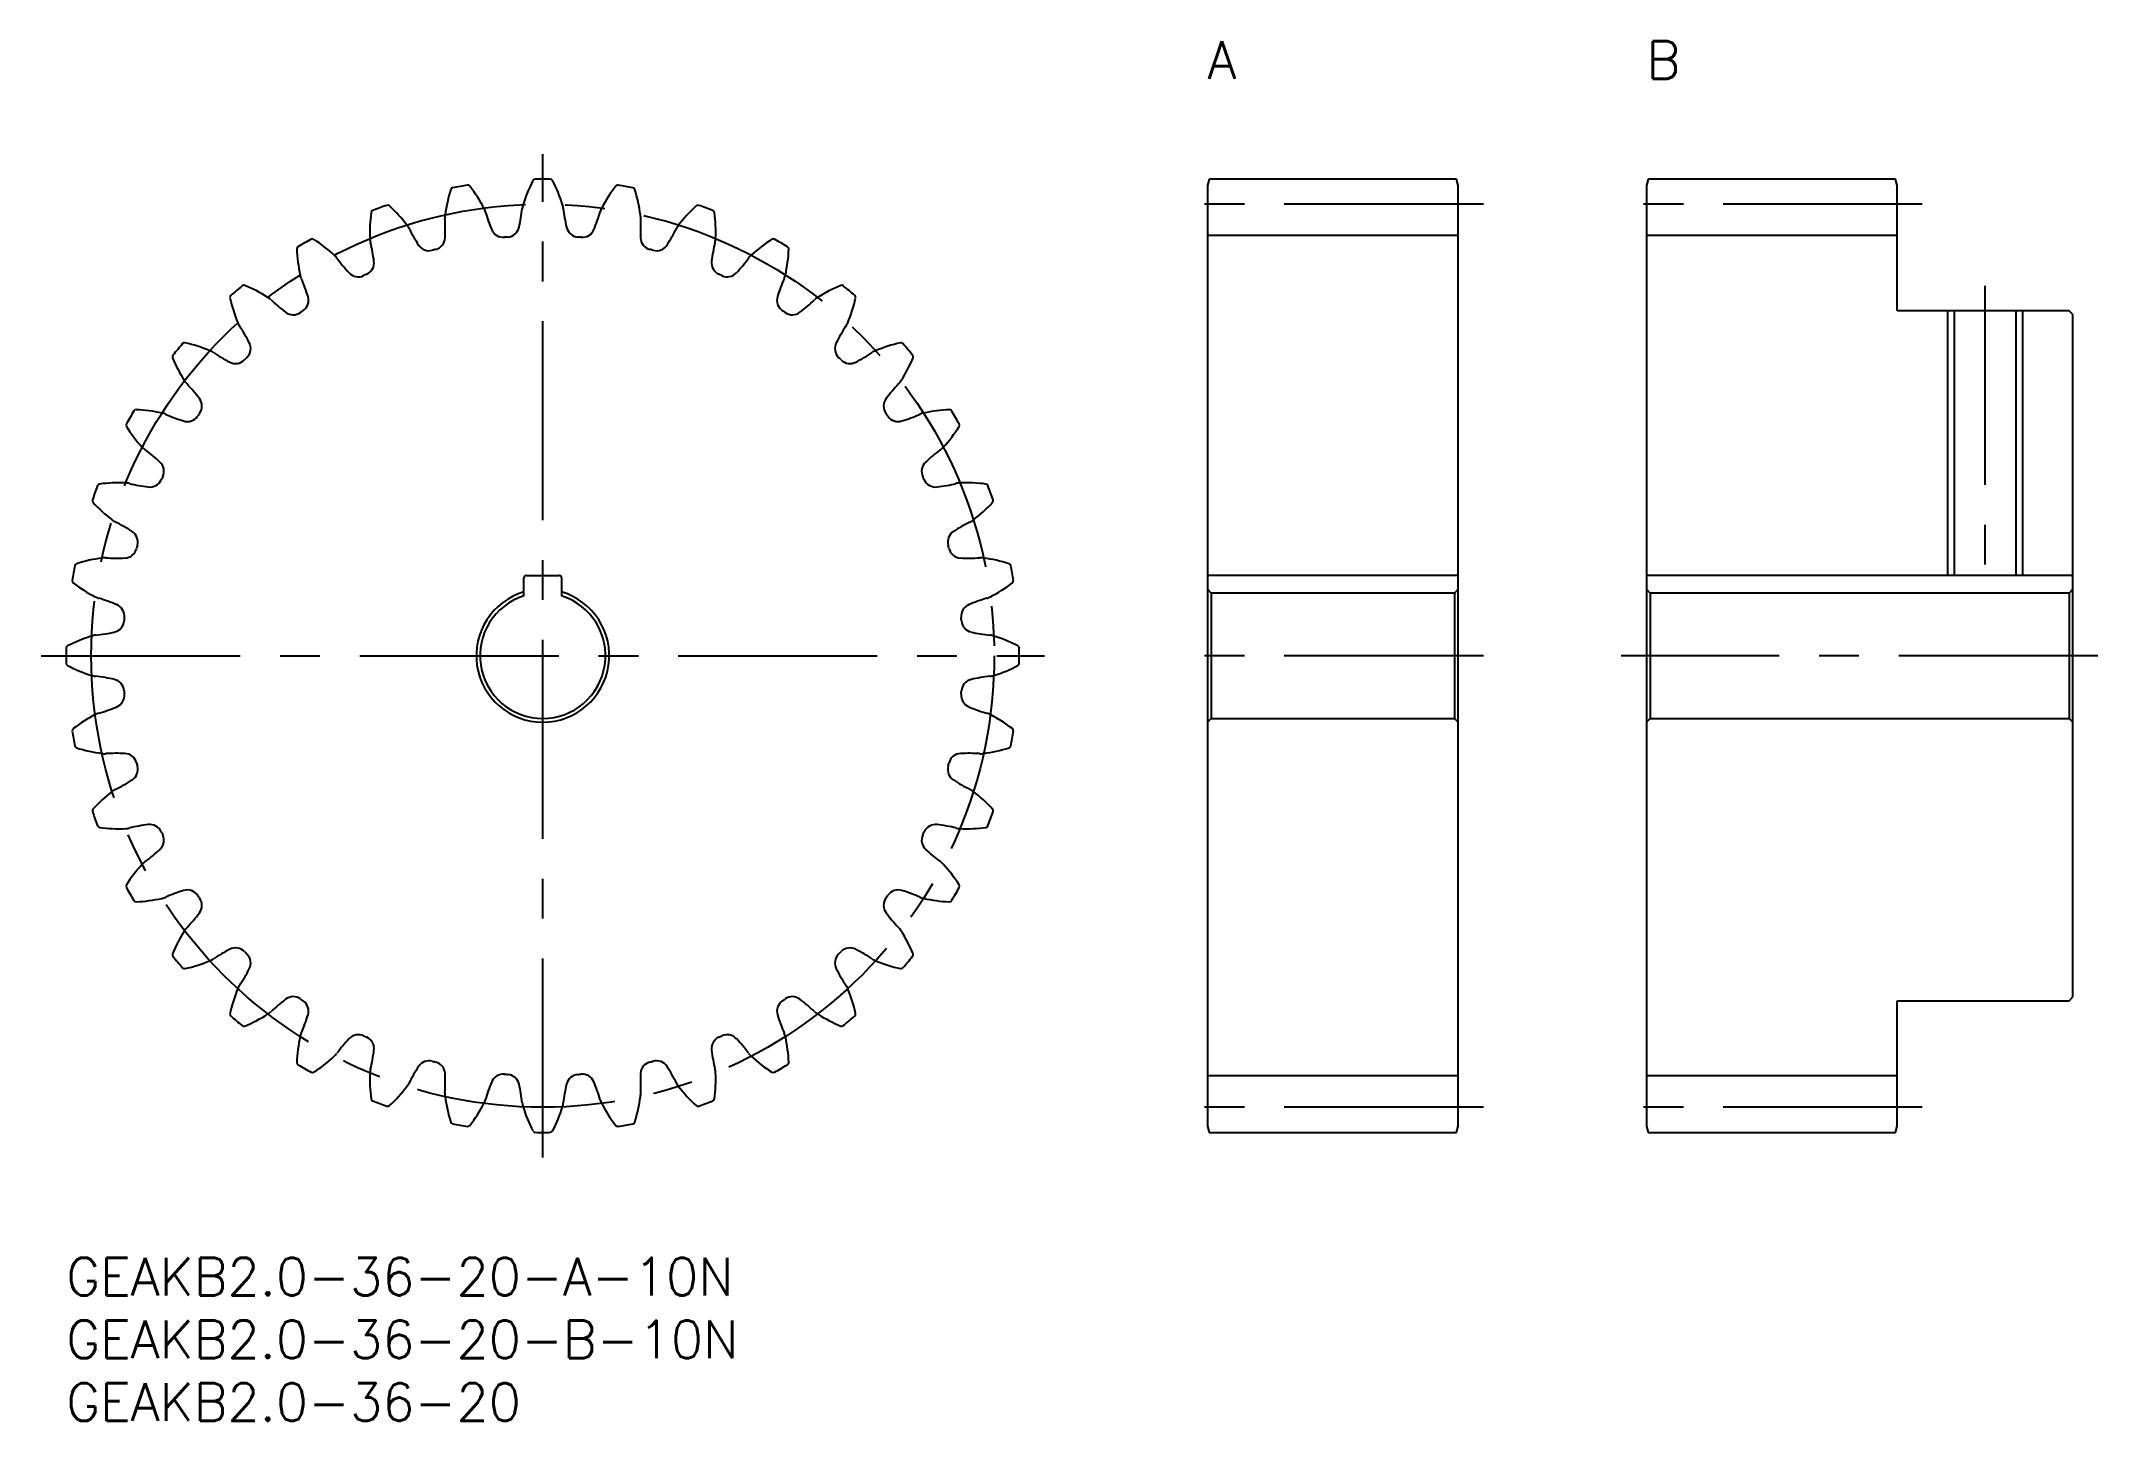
# Model space of a CAD drawing. Extents: x -2 to 162, y -13 to 97.
import ezdxf

# ---------------------------------------------------------------- set-up
doc = ezdxf.new("R2010")
doc.units = 0
doc.header["$LTSCALE"] = 0.5
doc.linetypes.add('CENTER', pattern=[50.8, 31.75, -6.35, 6.35, -6.35])
for name, color, linetype in [('MSM_CENTER', 1, 'CENTER'), ('MSM_CONTINUOUS', 7, 'CONTINUOUS'), ('MSM_NARROW', 5, 'CONTINUOUS'), ('MSM_PART_NUMBER', 7, 'CONTINUOUS')]:
    doc.layers.add(name, color=color, linetype=linetype)
doc.styles.get("Standard").update_dxf_attribs({"font": 'txt.shx', "height": 1, "bigfont": 'bigfont.shx'})

# ---------------------------------------------------------------- blocks, each defined once
blk = doc.blocks.new('*U3')
at = {"layer": 'MSM_PART_NUMBER'}
blk.add_text('GEAKB2.0-36-20-B-10N', height=3, dxfattribs=at).set_placement((0, -8))
blk = doc.blocks.new('*U4')
at = {"layer": 'MSM_PART_NUMBER'}
blk.add_text('GEAKB2.0-36-20-A-10N', height=3, dxfattribs=at).set_placement((0, -3))
blk = doc.blocks.new('*U5')
at = {"layer": 'MSM_PART_NUMBER'}
blk.add_text('GEAKB2.0-36-20', height=3, dxfattribs=at).set_placement((0, -13))
blk = doc.blocks.new('*U6')
at = {"layer": 'MSM_PART_NUMBER'}
blk.add_text('A', height=3, dxfattribs=at).set_placement((91, 94))
blk = doc.blocks.new('*U7')
at = {"layer": 'MSM_PART_NUMBER'}
blk.add_text('B', height=3, dxfattribs=at).set_placement((126, 94))

msp = doc.modelspace()

# ---------------------------------------------------------------- linework, layer by layer
at = {"layer": 'MSM_CENTER'}
for p, q in [((38, 8), (38, 88)), ((113, 84), (89, 84)), ((148, 84), (124, 84)), ((153, 77.5), (153, 52.4)), ((-2, 48), (78, 48)), ((113, 48), (89, 48)), ((162, 48), (124, 48)), ((113, 12), (89, 12)), ((148, 12), (124, 12))]:
    msp.add_line(p, q, dxfattribs=at)
msp.add_circle((38, 48), 36, dxfattribs=at)
at = {"layer": 'MSM_CONTINUOUS'}
for p, q in [((91.13, 86), (91, 85.5)), ((91, 85.5), (91, 10.5)), ((110.87, 86), (91.13, 86)), ((111, 85.5), (110.87, 86)), ((111, 10.5), (111, 85.5)), ((126.13, 86), (126, 85.5)), ((126, 85.5), (126, 10.5)), ((145.87, 86), (126.13, 86)), ((146, 85.5), (145.87, 86)), ((146, 75.5), (146, 85.5)), ((111, 81.5), (91, 81.5)), ((146, 81.5), (126, 81.5)), ((159.7, 75.5), (146, 75.5)), ((150.54, 75.5), (150.54, 54.4)), ((155.46, 75.5), (155.46, 54.4)), ((160, 75.2), (159.7, 75.5)), ((160, 20.8), (160, 75.2)), ((36.5, 52.77), (36.5, 54.2)), ((36.7, 54.4), (39.3, 54.4)), ((39.5, 54.2), (39.5, 52.77)), ((111, 54.4), (91, 54.4)), ((160, 54.4), (126, 54.4)), ((91, 53.3), (91.3, 53)), ((91.3, 53), (91.3, 43)), ((110.7, 53), (91.3, 53)), ((110.7, 53), (111, 53.3)), ((110.7, 53), (110.7, 43)), ((126, 53.3), (126.3, 53)), ((126.3, 53), (126.3, 43)), ((159.7, 53), (126.3, 53)), ((159.7, 53), (160, 53.3)), ((159.7, 53), (159.7, 43)), ((91.3, 43), (91, 42.7)), ((91.3, 43), (110.7, 43)), ((111, 42.7), (110.7, 43)), ((126.3, 43), (126, 42.7)), ((126.3, 43), (159.7, 43)), ((160, 42.7), (159.7, 43)), ((146, 10.5), (146, 20.5)), ((146, 20.5), (159.7, 20.5)), ((159.7, 20.5), (160, 20.8)), ((111, 14.5), (91, 14.5)), ((146, 14.5), (126, 14.5)), ((91, 10.5), (91.13, 10)), ((91.13, 10), (110.87, 10)), ((110.87, 10), (111, 10.5)), ((126, 10.5), (126.13, 10)), ((126.13, 10), (145.87, 10)), ((145.87, 10), (146, 10.5))]:
    msp.add_line(p, q, dxfattribs=at)
for centre, radius, start, end in [((30.85, 85.12), 0.2, 100.9064, 162.5582), ((38, 48), 38, 99.0936, 100.9064), ((32.03, 85.32), 0.2, 37.4418, 99.0936), ((22.66, 78.15), 12, 27.5, 37.4418), ((47.87, 80.36), 12, 152.5582, 162.5), ((37.4, 85.8), 0.2, 90.9064, 152.5582), ((38, 48), 38, 89.0936, 90.9064), ((38.6, 85.8), 0.2, 27.4418, 89.0936), ((28.13, 80.36), 12, 17.5, 27.4418), ((53.34, 78.15), 12, 142.5582, 152.5), ((43.97, 85.32), 0.2, 80.9064, 142.5582), ((38, 48), 38, 79.0936, 80.9064), ((45.15, 85.12), 0.2, 17.4418, 79.0936), ((38, 48), 38, 109.0936, 110.9064), ((25.64, 83.72), 0.2, 47.4418, 109.0936), ((17.65, 75.03), 12, 37.5, 47.4418), ((42.11, 81.58), 12, 162.5582, 172.5), ((31.84, 82.93), 1.65, 16.5682, 27.5), ((22.06, 85.31), 14.4, 347.3642, 353.4078), ((38, 83.47), 1.65, 162.5, 173.4318), ((38, 83.47), 1.65, 6.5682, 17.5), ((53.94, 85.31), 14.4, 186.5922, 192.6358), ((44.16, 82.93), 1.65, 152.5, 163.4318), ((33.89, 81.58), 12, 7.5, 17.4418), ((58.35, 75.03), 12, 132.5582, 142.5), ((50.36, 83.72), 0.2, 70.9064, 132.5582), ((38, 48), 38, 69.0936, 70.9064), ((36.21, 81.78), 12, 172.5582, 182.5), ((24.51, 83.31), 0.2, 110.9064, 172.5582), ((25.87, 81.33), 1.65, 26.5682, 37.5), ((40.22, 88.51), 14.4, 206.5922, 212.6358), ((31.84, 82.93), 1.65, 172.5, 183.4318), ((15.82, 81.98), 14.4, 357.3642, 3.4078), ((47.22, 87.51), 14.4, 196.5922, 202.6358), ((35.13, 82.38), 1, 274.7636, 347.3642), ((40.87, 82.38), 1, 192.6358, 265.2364), ((28.78, 87.51), 14.4, 337.3642, 343.4078), ((60.18, 81.98), 14.4, 176.5922, 182.6358), ((44.16, 82.93), 1.65, 356.5682, 7.5), ((35.78, 88.51), 14.4, 327.3642, 333.4078), ((50.13, 81.33), 1.65, 142.5, 153.4318), ((51.49, 83.31), 0.2, 7.4418, 69.0936), ((39.79, 81.78), 12, 357.5, 7.4418), ((18.58, 80.43), 0.2, 120.9064, 182.5582), ((30.37, 80.96), 12, 182.5582, 192.5), ((38, 48), 38, 119.0936, 120.9064), ((19.62, 81.03), 0.2, 57.4418, 119.0936), ((13.27, 71.09), 12, 47.5, 57.4418), ((25.87, 81.33), 1.65, 182.5, 193.4318), ((10.26, 77.61), 14.4, 7.3642, 13.4078), ((28.93, 81.29), 1, 212.6358, 285.2364), ((38, 48), 33.5, 104.7636, 105.2364), ((29.21, 81.36), 1, 284.7636, 357.3642), ((34.85, 82.36), 1, 202.6358, 275.2364), ((38, 48), 33.5, 94.7636, 95.2364), ((38, 48), 33.5, 84.7636, 85.2364), ((41.15, 82.36), 1, 264.7636, 337.3642), ((46.79, 81.36), 1, 182.6358, 255.2364), ((38, 48), 33.5, 74.7636, 75.2364), ((47.07, 81.29), 1, 254.7636, 327.3642), ((65.74, 77.61), 14.4, 166.5922, 172.6358), ((50.13, 81.33), 1.65, 346.5682, 357.5), ((62.73, 71.09), 12, 122.5582, 132.5), ((56.38, 81.03), 0.2, 60.9064, 122.5582), ((38, 48), 38, 59.0936, 60.9064), ((45.63, 80.96), 12, 347.5, 357.4418), ((57.42, 80.43), 0.2, 357.4418, 59.0936), ((20.26, 78.72), 1.65, 36.5682, 47.5), ((33.15, 88.28), 14.4, 216.5922, 222.6358), ((23.55, 79.33), 1, 294.7636, 7.3642), ((52.45, 79.33), 1, 172.6358, 245.2364), ((42.85, 88.28), 14.4, 317.3642, 323.4078), ((55.74, 78.72), 1.65, 132.5, 143.4318), ((38, 48), 38, 129.0936, 130.9064), ((14.16, 77.34), 0.2, 67.4418, 129.0936), ((9.64, 66.44), 12, 57.5, 67.4418), ((20.26, 78.72), 1.65, 192.5, 203.4318), ((5.54, 72.34), 14.4, 17.3642, 23.4078), ((23.29, 79.21), 1, 222.6358, 295.2364), ((38, 48), 33.5, 114.7636, 115.2364), ((38, 48), 33.5, 64.7636, 65.2364), ((52.71, 79.21), 1, 244.7636, 317.3642), ((70.46, 72.34), 14.4, 156.5922, 162.6358), ((55.74, 78.72), 1.65, 336.5682, 347.5), ((66.36, 66.44), 12, 112.5582, 122.5), ((61.84, 77.34), 0.2, 50.9064, 112.5582), ((38, 48), 38, 49.0936, 50.9064), ((13.25, 76.57), 0.2, 130.9064, 192.5582), ((24.77, 79.13), 12, 192.5582, 202.5), ((15.2, 75.17), 1.65, 46.5682, 57.5), ((26.23, 86.83), 14.4, 226.5922, 232.6358), ((38, 48), 33.5, 124.7636, 125.2364), ((18.33, 76.34), 1, 304.7636, 17.3642), ((57.67, 76.34), 1, 162.6358, 235.2364), ((38, 48), 33.5, 54.7636, 55.2364), ((49.77, 86.83), 14.4, 307.3642, 313.4078), ((60.8, 75.17), 1.65, 122.5, 133.4318), ((51.23, 79.13), 12, 337.5, 347.4418), ((62.75, 76.57), 0.2, 347.4418, 49.0936), ((15.2, 75.17), 1.65, 202.5, 213.4318), ((1.81, 66.34), 14.4, 27.3642, 33.4078), ((18.1, 76.18), 1, 232.6358, 305.2364), ((57.9, 76.18), 1, 234.7636, 307.3642), ((74.19, 66.34), 14.4, 146.5922, 152.6358), ((60.8, 75.17), 1.65, 326.5682, 337.5), ((38, 48), 38, 139.0936, 140.9064), ((9.43, 72.75), 0.2, 77.4418, 139.0936), ((6.87, 61.23), 12, 67.5, 77.4418), ((10.83, 70.8), 1.65, 56.5682, 67.5), ((19.66, 84.19), 14.4, 236.5922, 242.6358), ((13.71, 72.5), 1, 314.7636, 27.3642), ((62.29, 72.5), 1, 152.6358, 225.2364), ((56.34, 84.19), 14.4, 297.3642, 303.4078), ((65.17, 70.8), 1.65, 112.5, 123.4318), ((69.13, 61.23), 12, 102.5582, 112.5), ((66.57, 72.75), 0.2, 40.9064, 102.5582), ((38, 48), 38, 39.0936, 40.9064), ((8.66, 71.84), 0.2, 140.9064, 202.5582), ((19.56, 76.36), 12, 202.5582, 212.5), ((13.5, 72.29), 1, 242.6358, 315.2364), ((38, 48), 33.5, 134.7636, 135.2364), ((38, 48), 33.5, 44.7636, 45.2364), ((62.5, 72.29), 1, 224.7636, 297.3642), ((56.44, 76.36), 12, 327.5, 337.4418), ((67.34, 71.84), 0.2, 337.4418, 39.0936), ((10.83, 70.8), 1.65, 212.5, 223.4318), ((-0.83, 59.77), 14.4, 37.3642, 43.4078), ((76.83, 59.77), 14.4, 136.5922, 142.6358), ((65.17, 70.8), 1.65, 316.5682, 327.5), ((38, 48), 38, 149.0936, 150.9064), ((5.57, 67.42), 0.2, 87.4418, 149.0936), ((5.04, 55.63), 12, 77.5, 87.4418), ((7.28, 65.74), 1.65, 66.5682, 77.5), ((13.66, 80.46), 14.4, 246.5922, 252.6358), ((38, 48), 33.5, 144.7636, 145.2364), ((9.82, 67.9), 1, 324.7636, 37.3642), ((66.18, 67.9), 1, 142.6358, 215.2364), ((38, 48), 33.5, 34.7636, 35.2364), ((62.34, 80.46), 14.4, 287.3642, 293.4078), ((68.72, 65.74), 1.65, 102.5, 113.4318), ((70.96, 55.63), 12, 92.5582, 102.5), ((70.43, 67.42), 0.2, 30.9064, 92.5582), ((38, 48), 38, 29.0936, 30.9064), ((4.97, 66.38), 0.2, 150.9064, 212.5582), ((14.91, 72.73), 12, 212.5582, 222.5), ((9.66, 67.67), 1, 252.6358, 325.2364), ((66.34, 67.67), 1, 214.7636, 287.3642), ((61.09, 72.73), 12, 317.5, 327.4418), ((71.03, 66.38), 0.2, 327.4418, 29.0936), ((7.28, 65.74), 1.65, 222.5, 233.4318), ((-2.28, 52.85), 14.4, 47.3642, 53.4078), ((78.28, 52.85), 14.4, 126.5922, 132.6358), ((68.72, 65.74), 1.65, 306.5682, 317.5), ((6.79, 62.71), 1, 334.7636, 47.3642), ((69.21, 62.71), 1, 132.6358, 205.2364), ((38, 48), 38, 159.0936, 160.9064), ((2.69, 61.49), 0.2, 97.4418, 159.0936), ((4.22, 49.79), 12, 87.5, 97.4418), ((4.67, 60.13), 1.65, 76.5682, 87.5), ((8.39, 75.74), 14.4, 256.5922, 262.6358), ((6.67, 62.45), 1, 262.6358, 335.2364), ((38, 48), 33.5, 154.7636, 155.2364), ((38, 48), 33.5, 24.7636, 25.2364), ((69.33, 62.45), 1, 204.7636, 277.3642), ((67.61, 75.74), 14.4, 277.3642, 283.4078), ((71.33, 60.13), 1.65, 92.5, 103.4318), ((71.78, 49.79), 12, 82.5582, 92.5), ((73.31, 61.49), 0.2, 20.9064, 82.5582), ((38, 48), 38, 19.0936, 20.9064), ((2.28, 60.36), 0.2, 160.9064, 222.5582), ((10.97, 68.35), 12, 222.5582, 232.5), ((65.03, 68.35), 12, 307.5, 317.4418), ((73.72, 60.36), 0.2, 317.4418, 19.0936), ((4.67, 60.13), 1.65, 232.5, 243.4318), ((-2.51, 45.78), 14.4, 57.3642, 63.4078), ((4.71, 57.07), 1, 344.7636, 57.3642), ((71.29, 57.07), 1, 122.6358, 195.2364), ((78.51, 45.78), 14.4, 116.5922, 122.6358), ((71.33, 60.13), 1.65, 296.5682, 307.5), ((4.42, 43.89), 12, 97.5, 107.4418), ((3.07, 54.16), 1.65, 86.5682, 97.5), ((4.02, 70.18), 14.4, 266.5922, 272.6358), ((4.64, 56.79), 1, 272.6358, 345.2364), ((38, 48), 33.5, 164.7636, 165.2364), ((38, 48), 33.5, 14.7636, 15.2364), ((71.36, 56.79), 1, 194.7636, 267.3642), ((71.98, 70.18), 14.4, 267.3642, 273.4078), ((72.93, 54.16), 1.65, 82.5, 93.4318), ((71.58, 43.89), 12, 72.5582, 82.5), ((38, 48), 38, 169.0936, 170.9064), ((0.88, 55.15), 0.2, 107.4418, 169.0936), ((36.7, 54.2), 0.2, 90, 180), ((39.3, 54.2), 0.2, 0, 90), ((75.12, 55.15), 0.2, 10.9064, 72.5582), ((38, 48), 38, 9.0936, 10.9064), ((0.68, 53.97), 0.2, 170.9064, 232.5582), ((7.85, 63.34), 12, 232.5582, 242.5), ((3.07, 54.16), 1.65, 242.5, 253.4318), ((-1.51, 38.78), 14.4, 67.3642, 73.4078), ((38, 48), 5.3, 106.4405, 73.5595), ((38, 48), 5, 107.4576, 72.5424), ((77.51, 38.78), 14.4, 106.5922, 112.6358), ((72.93, 54.16), 1.65, 286.5682, 297.5), ((68.15, 63.34), 12, 297.5, 307.4418), ((75.32, 53.97), 0.2, 307.4418, 9.0936), ((3.64, 51.15), 1, 354.7636, 67.3642), ((38, 48), 33.5, 174.7636, 175.2364), ((72.36, 51.15), 1, 112.6358, 185.2364), ((38, 48), 33.5, 4.7636, 5.2364), ((5.64, 38.13), 12, 107.5, 117.4418), ((2.53, 48), 1.65, 96.5682, 107.5), ((0.69, 63.94), 14.4, 276.5922, 282.6358), ((3.62, 50.87), 1, 282.6358, 355.2364), ((72.38, 50.87), 1, 184.7636, 257.3642), ((75.31, 63.94), 14.4, 257.3642, 263.4078), ((73.47, 48), 1.65, 72.5, 83.4318), ((70.36, 38.13), 12, 62.5582, 72.5), ((0.2, 48.6), 0.2, 117.4418, 179.0936), ((38, 48), 38, 179.0936, 180.9064), ((75.8, 48.6), 0.2, 0.9064, 62.5582), ((38, 48), 38, 359.0936, 0.9064), ((0.2, 47.4), 0.2, 180.9064, 242.5582), ((5.64, 57.87), 12, 242.5582, 252.5), ((2.53, 48), 1.65, 252.5, 263.4318), ((0.69, 32.06), 14.4, 77.3642, 83.4078), ((3.62, 45.13), 1, 4.7636, 77.3642), ((72.38, 45.13), 1, 102.6358, 175.2364), ((75.31, 32.06), 14.4, 96.5922, 102.6358), ((73.47, 48), 1.65, 276.5682, 287.5), ((70.36, 57.87), 12, 287.5, 297.4418), ((75.8, 47.4), 0.2, 297.4418, 359.0936), ((3.64, 44.85), 1, 292.6358, 5.2364), ((38, 48), 33.5, 184.7636, 185.2364), ((38, 48), 33.5, 354.7636, 355.2364), ((72.36, 44.85), 1, 174.7636, 247.3642), ((7.85, 32.66), 12, 117.5, 127.4418), ((3.07, 41.84), 1.65, 106.5682, 117.5), ((-1.51, 57.22), 14.4, 286.5922, 292.6358), ((77.51, 57.22), 14.4, 247.3642, 253.4078), ((72.93, 41.84), 1.65, 62.5, 73.4318), ((68.15, 32.66), 12, 52.5582, 62.5), ((0.68, 42.03), 0.2, 127.4418, 189.0936), ((38, 48), 38, 189.0936, 190.9064), ((38, 48), 38, 349.0936, 350.9064), ((75.32, 42.03), 0.2, 350.9064, 52.5582), ((0.88, 40.85), 0.2, 190.9064, 252.5582), ((4.42, 52.11), 12, 252.5582, 262.5), ((3.07, 41.84), 1.65, 262.5, 273.4318), ((4.02, 25.82), 14.4, 87.3642, 93.4078), ((4.64, 39.21), 1, 14.7636, 87.3642), ((38, 48), 33.5, 194.7636, 195.2364), ((38, 48), 33.5, 344.7636, 345.2364), ((71.36, 39.21), 1, 92.6358, 165.2364), ((71.98, 25.82), 14.4, 86.5922, 92.6358), ((72.93, 41.84), 1.65, 266.5682, 277.5), ((71.58, 52.11), 12, 277.5, 287.4418), ((75.12, 40.85), 0.2, 287.4418, 349.0936), ((-2.51, 50.22), 14.4, 296.5922, 302.6358), ((4.71, 38.93), 1, 302.6358, 15.2364), ((71.29, 38.93), 1, 164.7636, 237.3642), ((78.51, 50.22), 14.4, 237.3642, 243.4078), ((10.97, 27.65), 12, 127.5, 137.4418), ((4.67, 35.87), 1.65, 116.5682, 127.5), ((71.33, 35.87), 1.65, 52.5, 63.4318), ((65.03, 27.65), 12, 42.5582, 52.5), ((2.28, 35.64), 0.2, 137.4418, 199.0936), ((38, 48), 38, 199.0936, 200.9064), ((8.39, 20.26), 14.4, 97.3642, 103.4078), ((6.67, 33.55), 1, 24.7636, 97.3642), ((69.33, 33.55), 1, 82.6358, 155.2364), ((67.61, 20.26), 14.4, 76.5922, 82.6358), ((38, 48), 38, 339.0936, 340.9064), ((73.72, 35.64), 0.2, 340.9064, 42.5582), ((2.69, 34.51), 0.2, 200.9064, 262.5582), ((4.22, 46.21), 12, 262.5582, 272.5), ((4.67, 35.87), 1.65, 272.5, 283.4318), ((6.79, 33.29), 1, 312.6358, 25.2364), ((38, 48), 33.5, 204.7636, 205.2364), ((69.21, 33.29), 1, 154.7636, 227.3642), ((38, 48), 33.5, 334.7636, 335.2364), ((71.33, 35.87), 1.65, 256.5682, 267.5), ((71.78, 46.21), 12, 267.5, 277.4418), ((73.31, 34.51), 0.2, 277.4418, 339.0936), ((14.91, 23.27), 12, 137.5, 147.4418), ((7.28, 30.26), 1.65, 126.5682, 137.5), ((-2.28, 43.15), 14.4, 306.5922, 312.6358), ((78.28, 43.15), 14.4, 227.3642, 233.4078), ((68.72, 30.26), 1.65, 42.5, 53.4318), ((61.09, 23.27), 12, 32.5582, 42.5), ((4.97, 29.62), 0.2, 147.4418, 209.0936), ((38, 48), 38, 209.0936, 210.9064), ((38, 48), 38, 329.0936, 330.9064), ((71.03, 29.62), 0.2, 330.9064, 32.5582), ((5.57, 28.58), 0.2, 210.9064, 272.5582), ((5.04, 40.37), 12, 272.5582, 282.5), ((7.28, 30.26), 1.65, 282.5, 293.4318), ((13.66, 15.54), 14.4, 107.3642, 113.4078), ((9.66, 28.33), 1, 34.7636, 107.3642), ((38, 48), 33.5, 214.7636, 215.2364), ((9.82, 28.1), 1, 322.6358, 35.2364), ((66.18, 28.1), 1, 144.7636, 217.3642), ((38, 48), 33.5, 324.7636, 325.2364), ((66.34, 28.33), 1, 72.6358, 145.2364), ((62.34, 15.54), 14.4, 66.5922, 72.6358), ((68.72, 30.26), 1.65, 246.5682, 257.5), ((70.96, 40.37), 12, 257.5, 267.4418), ((70.43, 28.58), 0.2, 267.4418, 329.0936), ((10.83, 25.2), 1.65, 136.5682, 147.5), ((-0.83, 36.23), 14.4, 316.5922, 322.6358), ((76.83, 36.23), 14.4, 217.3642, 223.4078), ((65.17, 25.2), 1.65, 32.5, 43.4318), ((19.56, 19.64), 12, 147.5, 157.4418), ((13.5, 23.71), 1, 44.7636, 117.3642), ((62.5, 23.71), 1, 62.6358, 135.2364), ((56.44, 19.64), 12, 22.5582, 32.5), ((8.66, 24.16), 0.2, 157.4418, 219.0936), ((38, 48), 38, 219.0936, 220.9064), ((9.43, 23.25), 0.2, 220.9064, 282.5582), ((6.87, 34.77), 12, 282.5582, 292.5), ((10.83, 25.2), 1.65, 292.5, 303.4318), ((19.66, 11.81), 14.4, 117.3642, 123.4078), ((1.81, 29.66), 14.4, 326.5922, 332.6358), ((38, 48), 33.5, 224.7636, 225.2364), ((13.71, 23.5), 1, 332.6358, 45.2364), ((62.29, 23.5), 1, 134.7636, 207.3642), ((74.19, 29.66), 14.4, 207.3642, 213.4078), ((38, 48), 33.5, 314.7636, 315.2364), ((56.34, 11.81), 14.4, 56.5922, 62.6358), ((65.17, 25.2), 1.65, 236.5682, 247.5), ((69.13, 34.77), 12, 247.5, 257.4418), ((66.57, 23.25), 0.2, 257.4418, 319.0936), ((38, 48), 38, 319.0936, 320.9064), ((67.34, 24.16), 0.2, 320.9064, 22.5582), ((24.77, 16.87), 12, 157.5, 167.4418), ((15.2, 20.83), 1.65, 146.5682, 157.5), ((60.8, 20.83), 1.65, 22.5, 33.4318), ((51.23, 16.87), 12, 12.5582, 22.5), ((26.23, 9.17), 14.4, 127.3642, 133.4078), ((18.1, 19.82), 1, 54.7636, 127.3642), ((38, 48), 33.5, 234.7636, 235.2364), ((18.33, 19.66), 1, 342.6358, 55.2364), ((57.67, 19.66), 1, 124.7636, 197.3642), ((38, 48), 33.5, 304.7636, 305.2364), ((57.9, 19.82), 1, 52.6358, 125.2364), ((49.77, 9.17), 14.4, 46.5922, 52.6358), ((13.25, 19.43), 0.2, 167.4418, 229.0936), ((38, 48), 38, 229.0936, 230.9064), ((14.16, 18.66), 0.2, 230.9064, 292.5582), ((9.64, 29.56), 12, 292.5582, 302.5), ((15.2, 20.83), 1.65, 302.5, 313.4318), ((5.54, 23.66), 14.4, 336.5922, 342.6358), ((70.46, 23.66), 14.4, 197.3642, 203.4078), ((60.8, 20.83), 1.65, 226.5682, 237.5), ((66.36, 29.56), 12, 237.5, 247.4418), ((61.84, 18.66), 0.2, 247.4418, 309.0936), ((38, 48), 38, 309.0936, 310.9064), ((62.75, 19.43), 0.2, 310.9064, 12.5582), ((30.37, 15.04), 12, 167.5, 177.4418), ((20.26, 17.28), 1.65, 156.5682, 167.5), ((33.15, 7.72), 14.4, 137.3642, 143.4078), ((23.29, 16.79), 1, 64.7636, 137.3642), ((38, 48), 33.5, 244.7636, 245.2364), ((23.55, 16.67), 1, 352.6358, 65.2364), ((10.26, 18.39), 14.4, 346.5922, 352.6358), ((52.45, 16.67), 1, 114.7636, 187.3642), ((65.74, 18.39), 14.4, 187.3642, 193.4078), ((38, 48), 33.5, 294.7636, 295.2364), ((52.71, 16.79), 1, 42.6358, 115.2364), ((42.85, 7.72), 14.4, 36.5922, 42.6358), ((55.74, 17.28), 1.65, 12.5, 23.4318), ((45.63, 15.04), 12, 2.5582, 12.5), ((18.58, 15.57), 0.2, 177.4418, 239.0936), ((38, 48), 38, 239.0936, 240.9064), ((19.62, 14.97), 0.2, 240.9064, 302.5582), ((13.27, 24.91), 12, 302.5582, 312.5), ((20.26, 17.28), 1.65, 312.5, 323.4318), ((25.87, 14.67), 1.65, 166.5682, 177.5), ((40.22, 7.49), 14.4, 147.3642, 153.4078), ((28.93, 14.71), 1, 74.7636, 147.3642), ((38, 48), 33.5, 254.7636, 255.2364), ((29.21, 14.64), 1, 2.6358, 75.2364), ((46.79, 14.64), 1, 104.7636, 177.3642), ((38, 48), 33.5, 284.7636, 285.2364), ((47.07, 14.71), 1, 32.6358, 105.2364), ((35.78, 7.49), 14.4, 26.5922, 32.6358), ((50.13, 14.67), 1.65, 2.5, 13.4318), ((55.74, 17.28), 1.65, 216.5682, 227.5), ((62.73, 24.91), 12, 227.5, 237.4418), ((56.38, 14.97), 0.2, 237.4418, 299.0936), ((38, 48), 38, 299.0936, 300.9064), ((57.42, 15.57), 0.2, 300.9064, 2.5582), ((36.21, 14.22), 12, 177.5, 187.4418), ((17.65, 20.97), 12, 312.5582, 322.5), ((25.87, 14.67), 1.65, 322.5, 333.4318), ((31.84, 13.07), 1.65, 176.5682, 187.5), ((15.82, 14.02), 14.4, 356.5922, 2.6358), ((47.22, 8.49), 14.4, 157.3642, 163.4078), ((34.85, 13.64), 1, 84.7636, 157.3642), ((38, 48), 33.5, 264.7636, 265.2364), ((35.13, 13.62), 1, 12.6358, 85.2364), ((22.06, 10.69), 14.4, 6.5922, 12.6358), ((53.94, 10.69), 14.4, 167.3642, 173.4078), ((40.87, 13.62), 1, 94.7636, 167.3642), ((38, 48), 33.5, 274.7636, 275.2364), ((41.15, 13.64), 1, 22.6358, 95.2364), ((28.78, 8.49), 14.4, 16.5922, 22.6358), ((60.18, 14.02), 14.4, 177.3642, 183.4078), ((44.16, 13.07), 1.65, 352.5, 3.4318), ((50.13, 14.67), 1.65, 206.5682, 217.5), ((58.35, 20.97), 12, 217.5, 227.4418), ((39.79, 14.22), 12, 352.5582, 2.5), ((24.51, 12.69), 0.2, 187.4418, 249.0936), ((38, 48), 38, 249.0936, 250.9064), ((25.64, 12.28), 0.2, 250.9064, 312.5582), ((42.11, 14.42), 12, 187.5, 197.4418), ((22.66, 17.85), 12, 322.5582, 332.5), ((31.84, 13.07), 1.65, 332.5, 343.4318), ((38, 12.53), 1.65, 186.5682, 197.5), ((47.87, 15.64), 12, 197.5, 207.4418), ((28.13, 15.64), 12, 332.5582, 342.5), ((38, 12.53), 1.65, 342.5, 353.4318), ((44.16, 13.07), 1.65, 196.5682, 207.5), ((53.34, 17.85), 12, 207.5, 217.4418), ((33.89, 14.42), 12, 342.5582, 352.5), ((50.36, 12.28), 0.2, 227.4418, 289.0936), ((38, 48), 38, 289.0936, 290.9064), ((51.49, 12.69), 0.2, 290.9064, 352.5582), ((30.85, 10.88), 0.2, 197.4418, 259.0936), ((38, 48), 38, 259.0936, 260.9064), ((32.03, 10.68), 0.2, 260.9064, 322.5582), ((37.4, 10.2), 0.2, 207.4418, 269.0936), ((38, 48), 38, 269.0936, 270.9064), ((38.6, 10.2), 0.2, 270.9064, 332.5582), ((43.97, 10.68), 0.2, 217.4418, 279.0936), ((38, 48), 38, 279.0936, 280.9064), ((45.15, 10.88), 0.2, 280.9064, 342.5582)]:
    msp.add_arc(centre, radius, start, end, dxfattribs=at)
at = {"layer": 'MSM_NARROW'}
for p, q in [((150, 75.5), (150, 54.4)), ((156, 75.5), (156, 54.4))]:
    msp.add_line(p, q, dxfattribs=at)

# ---------------------------------------------------------------- block references
at = {"layer": 'MSM_CONTINUOUS'}
for name in ['*U6', '*U7', '*U4', '*U3', '*U5']:
    msp.add_blockref(name, (0, 0), dxfattribs=at)

doc.saveas('drawing.dxf')
